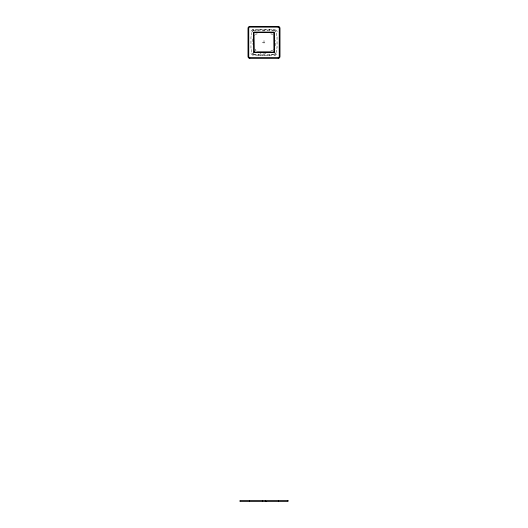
<?xml version="1.0" encoding="UTF-8"?>
<svg xmlns="http://www.w3.org/2000/svg" width="528" height="528" viewBox="0 0 528 528"><rect width="100%" height="100%" fill="white"/><g stroke="black" fill="none" stroke-linecap="round" stroke-linejoin="round"><path stroke-width="0.4" stroke-dasharray="2.64 1.98" d="M252.331 38.986L252.47 43.388L252.919 44.352M275.669 45.778L275.53 41.369L275.081 40.405M253.651 53.467L252.919 54.199L252.397 53.981L252.179 53.467L252.919 52.727M257.202 33.746L256.674 34.274L256.153 33.759L255.374 34.538L255.895 35.053L255.367 35.587L254.265 35.587M270.798 51.011L271.326 50.483L271.847 51.005L272.626 50.226L272.105 49.705L272.633 49.177L273.735 49.177M265.973 53.467L265.01 53.915L262.139 53.764L261.499 54.206L260.601 54.047L260.086 53.302M274.567 30.776L275.081 30.565L275.821 31.297L275.081 32.03M262.449 30.947L267.399 30.716M253.084 30.459L274.916 30.459M262.165 42.379L265.835 42.379M253.084 54.305L274.916 54.305M253.433 30.776L252.919 30.565L252.179 31.297L252.919 32.03M275.081 52.727L275.821 53.467L275.603 53.981L275.081 54.199L274.349 53.467M270.798 33.746L271.326 34.274L271.847 33.759L272.626 34.538L272.105 35.053L272.633 35.587M255.367 49.177L255.895 49.705L255.374 50.226L256.153 51.005L256.674 50.483L257.202 51.011M274.916 31.132L274.916 29.522L253.084 29.522L253.084 31.132M274.916 53.632L274.916 55.242L253.084 55.242L253.084 53.632M269.247 29.522L269.247 30.459M269.247 54.305L269.247 55.242M264 40.544L264 44.22M258.753 29.522L258.753 30.459M258.753 54.305L258.753 55.242M252.793 29.337L250.958 31.178L250.958 32.644L251.691 32.644L251.691 36.689L250.958 36.689L250.958 48.074L251.691 48.074L251.691 52.114L250.958 52.114L250.958 53.585L252.793 55.42L254.265 55.42L254.265 54.688L258.304 54.688L258.304 55.42L269.696 55.42L269.696 54.688L273.735 54.688L273.735 55.42L275.207 55.42L277.042 53.585L277.042 52.114L276.309 52.114L276.309 48.074L277.042 48.074L277.042 36.689L276.309 36.689L276.309 32.644L277.042 32.644L277.042 31.178L275.207 29.337L273.735 29.337L273.735 30.076L269.696 30.076L269.696 29.337L258.304 29.337L258.304 30.076L254.265 30.076L254.265 29.337L252.793 29.337"/><path stroke-width="0.79" d="M253.895 32.545L254.08 52.483L273.735 52.536L274.105 52.166L274.052 32.36L254.265 32.182L253.711 32.459L253.895 52.615L274.237 52.483L274.105 32.142L253.763 32.281M274.052 52.127L253.948 52.127M257.202 52.114L270.798 52.114M265.34 501.31L266.68 501.6M278.421 500.425L278.421 501.6M265.525 500.425L265.525 501.6M262.475 500.425L262.475 501.6M249.579 500.425L249.579 501.6M279.418 57.262A1.472 1.472 0 0 1 279.18 57.565M278.876 57.796A1.472 1.472 0 0 1 278.144 57.994M279.563 56.905A1.472 1.472 0 0 0 279.616 56.522L279.616 28.235A1.472 1.472 0 0 0 279.563 27.859M249.856 57.994A1.472 1.472 0 0 1 249.124 57.796M248.82 57.565A1.472 1.472 0 0 1 248.582 57.262M248.437 56.905A1.472 1.472 0 0 1 248.384 56.522L248.384 28.235A1.472 1.472 0 0 1 248.437 27.859M278.144 26.4L249.856 26.4A1.835 1.835 0 0 0 248.021 28.235L248.021 56.522A1.835 1.835 0 0 0 249.856 58.364L278.144 58.364A1.835 1.835 0 0 0 279.979 56.522L279.979 28.235A1.835 1.835 0 0 0 278.144 26.4M278.144 27.133L249.856 27.133A1.102 1.102 0 0 0 248.754 28.235L248.754 56.522A1.102 1.102 0 0 0 249.856 57.625L278.144 57.625A1.102 1.102 0 0 0 279.246 56.522L279.246 28.235A1.102 1.102 0 0 0 278.144 27.133M287.971 500.425L240.029 500.425L240.029 501.6L287.971 501.6L287.971 500.425"/></g></svg>
